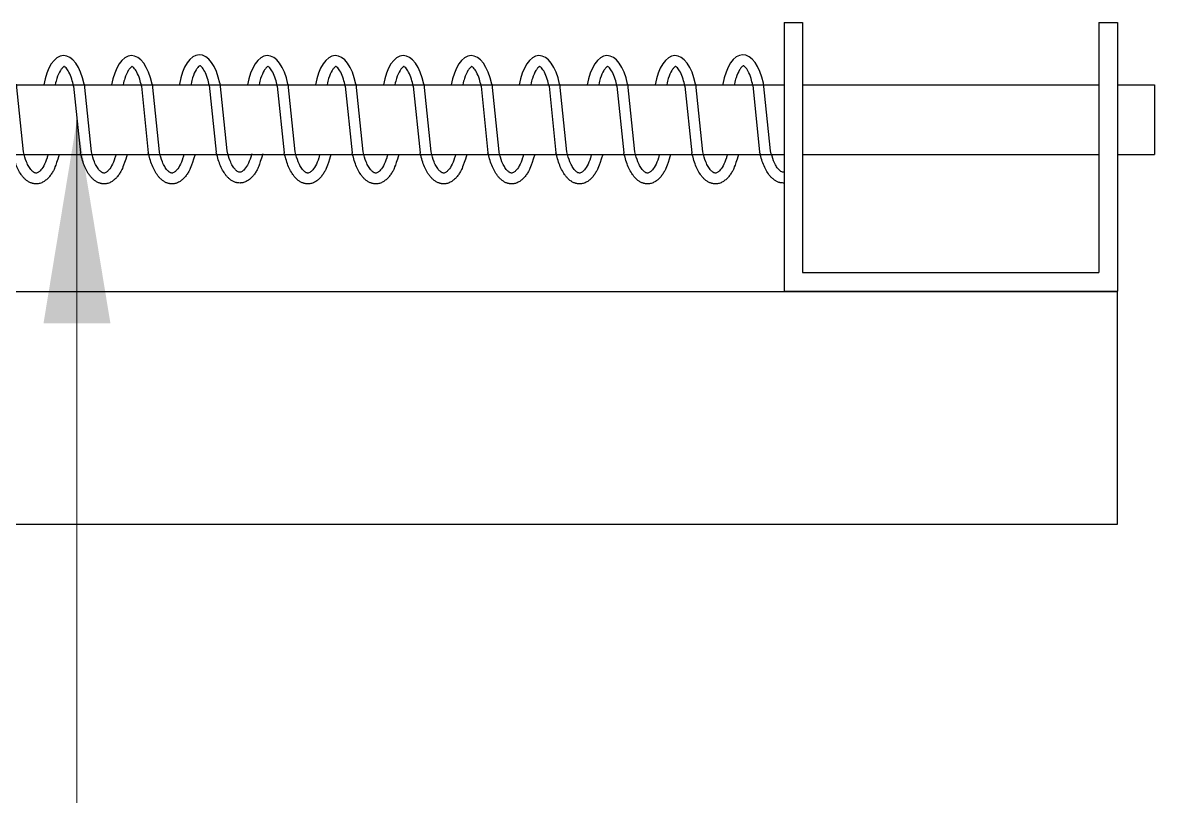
# Model space of a CAD drawing. Header units: millimetres. Extents: x 204328 to 274136, y -196910 to -178068.
# Drawn here: x 269365.2 to 269754.3, y -181306.5 to -181040.5 of the extents above; entities that cross this region are included whole.
import ezdxf

# ---------------------------------------------------------------- set-up
doc = ezdxf.new("R2010")
doc.units = ezdxf.units.MM
doc.layers.add('OHD Track', color=4, linetype='Continuous')
doc.dimstyles.new('ISO-25', dxfattribs={"dimtxt": 2.5, "dimasz": 2.5, "dimexe": 1.25, "dimexo": 0.625, "dimtad": 1, "dimdsep": 46, "dimtxsty": 'Standard', "dimcen": 2.5, "dimadec": 0, "dimazin": 0, "dimtfac": 1, "dimtmove": 0, "dimatfit": 3, "dimfxl": 1, "dimarcsym": 0})

# ---------------------------------------------------------------- blocks, each defined once
blk = doc.blocks.new('도어스토퍼-1')
at = {"color": 4}
for p, q in [((-1149355858.36, -118453429.48), (-1149355858.36, -118453521.76)), ((-1149355858.36, -118453429.48), (-1149355852, -118453429.48)), ((-1149355852, -118453429.48), (-1149355852, -118453515.4)), ((-1149355750.17, -118453429.48), (-1149355750.17, -118453515.4)), ((-1149355750.17, -118453429.48), (-1149355743.81, -118453429.48)), ((-1149355743.81, -118453429.48), (-1149355743.81, -118453521.76)), ((-1149356215.8, -118453450.9), (-1149355858.36, -118453450.9)), ((-1149355852, -118453450.9), (-1149355750.17, -118453450.9)), ((-1149355743.81, -118453450.9), (-1149355731.08, -118453450.9)), ((-1149355731.08, -118453450.9), (-1149355731.08, -118453474.87)), ((-1149356213.08, -118453474.87), (-1149355858.36, -118453474.87)), ((-1149355852, -118453474.87), (-1149355750.17, -118453474.87)), ((-1149355743.81, -118453474.87), (-1149355731.08, -118453474.87)), ((-1149355852, -118453515.4), (-1149355750.17, -118453515.4)), ((-1149355858.36, -118453521.76), (-1149355743.81, -118453521.76))]:
    blk.add_line(p, q, dxfattribs=at)
at = {"color": 4, "linetype": 'Continuous'}
for p, q in [((-1149356122.4, -118453450.62), (-1149356120, -118453473.9)), ((-1149356102.69, -118453451.31), (-1149356100.33, -118453474.27)), ((-1149356099.05, -118453450.62), (-1149356096.64, -118453473.9)), ((-1149356079.33, -118453451.31), (-1149356076.98, -118453474.27)), ((-1149356075.69, -118453450.62), (-1149356073.29, -118453473.9)), ((-1149356056.01, -118453451.02), (-1149356053.65, -118453473.98)), ((-1149356052.36, -118453450.33), (-1149356049.96, -118453473.61)), ((-1149356032.62, -118453451.31), (-1149356030.27, -118453474.27)), ((-1149356028.98, -118453450.62), (-1149356026.58, -118453473.9)), ((-1149356009.27, -118453451.31), (-1149356006.91, -118453474.27)), ((-1149356005.62, -118453450.62), (-1149356003.22, -118453473.9)), ((-1149355985.91, -118453451.31), (-1149355983.56, -118453474.27)), ((-1149355982.27, -118453450.62), (-1149355979.87, -118453473.9)), ((-1149355962.56, -118453451.31), (-1149355960.2, -118453474.27)), ((-1149355958.91, -118453450.62), (-1149355956.51, -118453473.9)), ((-1149355939.2, -118453451.31), (-1149355936.84, -118453474.27)), ((-1149355935.56, -118453450.62), (-1149355933.15, -118453473.9)), ((-1149355915.84, -118453451.31), (-1149355913.49, -118453474.27)), ((-1149355912.2, -118453450.62), (-1149355909.8, -118453473.9)), ((-1149355892.49, -118453451.31), (-1149355890.13, -118453474.27)), ((-1149355888.84, -118453450.62), (-1149355886.44, -118453473.9)), ((-1149355869.16, -118453451.02), (-1149355866.81, -118453473.98)), ((-1149355865.52, -118453450.33), (-1149355863.12, -118453473.61))]:
    blk.add_line(p, q, dxfattribs=at)
for centre in [(-1149356105.89, -118453456.46), (-1149356082.53, -118453456.46), (-1149356059.21, -118453456.17), (-1149356035.82, -118453456.46), (-1149356012.46, -118453456.46), (-1149355989.11, -118453456.46), (-1149355965.75, -118453456.46), (-1149355942.4, -118453456.46), (-1149355919.04, -118453456.46), (-1149355895.69, -118453456.46), (-1149355872.36, -118453456.17)]:
    blk.add_ellipse(centre, major_axis=(-0.26, 15.63), ratio=0.477179, start_param=-1.195765, end_param=1.199537, dxfattribs=at)
for points, knots in [([(-1149356105.89, -118453444.55), (-1149356105.93, -118453444.57), (-1149356106.02, -118453444.62), (-1149356106.27, -118453444.81), (-1149356106.43, -118453444.96), (-1149356106.8, -118453445.38), (-1149356107, -118453445.65), (-1149356107.63, -118453446.66), (-1149356108.06, -118453447.59), (-1149356108.62, -118453449.29), (-1149356108.79, -118453449.94), (-1149356108.94, -118453450.9)], [3.3387486, 3.3387486, 3.3387486, 3.3387486, 3.4898819, 3.4898819, 3.6410151, 3.6410151, 3.7921484, 3.7921484, 4.105162, 4.105162, 4.2730649, 4.2730649, 4.2730649, 4.2730649]), ([(-1149356102.69, -118453451.31), (-1149356102.85, -118453450.47), (-1149356103.05, -118453449.67), (-1149356103.57, -118453448.02), (-1149356103.9, -118453447.2), (-1149356104.6, -118453445.88), (-1149356104.96, -118453445.38), (-1149356105.46, -118453444.84), (-1149356105.63, -118453444.71), (-1149356105.81, -118453444.59), (-1149356105.86, -118453444.57), (-1149356105.89, -118453444.55)], [1.9539775, 1.9539775, 1.9539775, 1.9539775, 2.1548685, 2.1548685, 2.4122962, 2.4122962, 2.6697239, 2.6697239, 2.8449346, 2.8449346, 2.9444367, 2.9444367, 2.9444367, 2.9444367]), ([(-1149356082.53, -118453444.55), (-1149356082.58, -118453444.57), (-1149356082.66, -118453444.62), (-1149356082.92, -118453444.81), (-1149356083.08, -118453444.96), (-1149356083.44, -118453445.38), (-1149356083.64, -118453445.65), (-1149356084.27, -118453446.66), (-1149356084.7, -118453447.59), (-1149356085.26, -118453449.29), (-1149356085.44, -118453449.94), (-1149356085.59, -118453450.9)], [3.3387486, 3.3387486, 3.3387486, 3.3387486, 3.4898819, 3.4898819, 3.6410151, 3.6410151, 3.7921484, 3.7921484, 4.105162, 4.105162, 4.2730649, 4.2730649, 4.2730649, 4.2730649]), ([(-1149356079.33, -118453451.31), (-1149356079.49, -118453450.47), (-1149356079.69, -118453449.67), (-1149356080.21, -118453448.02), (-1149356080.55, -118453447.2), (-1149356081.24, -118453445.88), (-1149356081.6, -118453445.38), (-1149356082.1, -118453444.84), (-1149356082.28, -118453444.71), (-1149356082.46, -118453444.59), (-1149356082.5, -118453444.57), (-1149356082.53, -118453444.55)], [1.9539775, 1.9539775, 1.9539775, 1.9539775, 2.1548685, 2.1548685, 2.4122962, 2.4122962, 2.6697239, 2.6697239, 2.8449346, 2.8449346, 2.9444367, 2.9444367, 2.9444367, 2.9444367]), ([(-1149356059.21, -118453444.27), (-1149356059.25, -118453444.28), (-1149356059.34, -118453444.33), (-1149356059.59, -118453444.52), (-1149356059.75, -118453444.67), (-1149356060.12, -118453445.09), (-1149356060.32, -118453445.36), (-1149356060.94, -118453446.38), (-1149356061.38, -118453447.31), (-1149356061.93, -118453449), (-1149356062.11, -118453449.65), (-1149356062.26, -118453450.62)], [3.3387486, 3.3387486, 3.3387486, 3.3387486, 3.4898819, 3.4898819, 3.6410151, 3.6410151, 3.7921484, 3.7921484, 4.105162, 4.105162, 4.2730649, 4.2730649, 4.2730649, 4.2730649]), ([(-1149356056.01, -118453451.02), (-1149356056.17, -118453450.18), (-1149356056.37, -118453449.39), (-1149356056.88, -118453447.73), (-1149356057.22, -118453446.91), (-1149356057.92, -118453445.59), (-1149356058.28, -118453445.1), (-1149356058.78, -118453444.56), (-1149356058.95, -118453444.42), (-1149356059.13, -118453444.3), (-1149356059.18, -118453444.28), (-1149356059.21, -118453444.27)], [1.9539775, 1.9539775, 1.9539775, 1.9539775, 2.1548685, 2.1548685, 2.4122962, 2.4122962, 2.6697239, 2.6697239, 2.8449346, 2.8449346, 2.9444367, 2.9444367, 2.9444367, 2.9444367]), ([(-1149356035.82, -118453444.55), (-1149356035.86, -118453444.57), (-1149356035.95, -118453444.62), (-1149356036.2, -118453444.81), (-1149356036.37, -118453444.96), (-1149356036.73, -118453445.38), (-1149356036.93, -118453445.65), (-1149356037.56, -118453446.66), (-1149356037.99, -118453447.59), (-1149356038.55, -118453449.29), (-1149356038.72, -118453449.94), (-1149356038.88, -118453450.9)], [3.3387486, 3.3387486, 3.3387486, 3.3387486, 3.4898819, 3.4898819, 3.6410151, 3.6410151, 3.7921484, 3.7921484, 4.105162, 4.105162, 4.2730649, 4.2730649, 4.2730649, 4.2730649]), ([(-1149356032.62, -118453451.31), (-1149356032.78, -118453450.47), (-1149356032.98, -118453449.67), (-1149356033.5, -118453448.02), (-1149356033.84, -118453447.2), (-1149356034.53, -118453445.88), (-1149356034.89, -118453445.38), (-1149356035.39, -118453444.84), (-1149356035.56, -118453444.71), (-1149356035.75, -118453444.59), (-1149356035.79, -118453444.57), (-1149356035.82, -118453444.55)], [1.9539775, 1.9539775, 1.9539775, 1.9539775, 2.1548685, 2.1548685, 2.4122962, 2.4122962, 2.6697239, 2.6697239, 2.8449346, 2.8449346, 2.9444367, 2.9444367, 2.9444367, 2.9444367]), ([(-1149356012.46, -118453444.55), (-1149356012.51, -118453444.57), (-1149356012.6, -118453444.62), (-1149356012.85, -118453444.81), (-1149356013.01, -118453444.96), (-1149356013.38, -118453445.38), (-1149356013.58, -118453445.65), (-1149356014.2, -118453446.66), (-1149356014.64, -118453447.59), (-1149356015.19, -118453449.29), (-1149356015.37, -118453449.94), (-1149356015.52, -118453450.9)], [3.3387486, 3.3387486, 3.3387486, 3.3387486, 3.4898819, 3.4898819, 3.6410151, 3.6410151, 3.7921484, 3.7921484, 4.105162, 4.105162, 4.2730649, 4.2730649, 4.2730649, 4.2730649]), ([(-1149356009.27, -118453451.31), (-1149356009.43, -118453450.47), (-1149356009.63, -118453449.67), (-1149356010.14, -118453448.02), (-1149356010.48, -118453447.2), (-1149356011.18, -118453445.88), (-1149356011.54, -118453445.38), (-1149356012.04, -118453444.84), (-1149356012.21, -118453444.71), (-1149356012.39, -118453444.59), (-1149356012.44, -118453444.57), (-1149356012.46, -118453444.55)], [1.9539775, 1.9539775, 1.9539775, 1.9539775, 2.1548685, 2.1548685, 2.4122962, 2.4122962, 2.6697239, 2.6697239, 2.8449346, 2.8449346, 2.9444367, 2.9444367, 2.9444367, 2.9444367]), ([(-1149355989.11, -118453444.55), (-1149355989.15, -118453444.57), (-1149355989.24, -118453444.62), (-1149355989.49, -118453444.81), (-1149355989.66, -118453444.96), (-1149355990.02, -118453445.38), (-1149355990.22, -118453445.65), (-1149355990.85, -118453446.66), (-1149355991.28, -118453447.59), (-1149355991.84, -118453449.29), (-1149355992.01, -118453449.94), (-1149355992.16, -118453450.9)], [3.3387486, 3.3387486, 3.3387486, 3.3387486, 3.4898819, 3.4898819, 3.6410151, 3.6410151, 3.7921484, 3.7921484, 4.105162, 4.105162, 4.2730649, 4.2730649, 4.2730649, 4.2730649]), ([(-1149355985.91, -118453451.31), (-1149355986.07, -118453450.47), (-1149355986.27, -118453449.67), (-1149355986.79, -118453448.02), (-1149355987.12, -118453447.2), (-1149355987.82, -118453445.88), (-1149355988.18, -118453445.38), (-1149355988.68, -118453444.84), (-1149355988.85, -118453444.71), (-1149355989.03, -118453444.59), (-1149355989.08, -118453444.57), (-1149355989.11, -118453444.55)], [1.9539775, 1.9539775, 1.9539775, 1.9539775, 2.1548685, 2.1548685, 2.4122962, 2.4122962, 2.6697239, 2.6697239, 2.8449346, 2.8449346, 2.9444367, 2.9444367, 2.9444367, 2.9444367]), ([(-1149355965.75, -118453444.55), (-1149355965.8, -118453444.57), (-1149355965.88, -118453444.62), (-1149355966.14, -118453444.81), (-1149355966.3, -118453444.96), (-1149355966.66, -118453445.38), (-1149355966.87, -118453445.65), (-1149355967.49, -118453446.66), (-1149355967.92, -118453447.59), (-1149355968.48, -118453449.29), (-1149355968.66, -118453449.94), (-1149355968.81, -118453450.9)], [3.3387486, 3.3387486, 3.3387486, 3.3387486, 3.4898819, 3.4898819, 3.6410151, 3.6410151, 3.7921484, 3.7921484, 4.105162, 4.105162, 4.2730649, 4.2730649, 4.2730649, 4.2730649]), ([(-1149355962.56, -118453451.31), (-1149355962.72, -118453450.47), (-1149355962.91, -118453449.67), (-1149355963.43, -118453448.02), (-1149355963.77, -118453447.2), (-1149355964.47, -118453445.88), (-1149355964.83, -118453445.38), (-1149355965.33, -118453444.84), (-1149355965.5, -118453444.71), (-1149355965.68, -118453444.59), (-1149355965.73, -118453444.57), (-1149355965.75, -118453444.55)], [1.9539775, 1.9539775, 1.9539775, 1.9539775, 2.1548685, 2.1548685, 2.4122962, 2.4122962, 2.6697239, 2.6697239, 2.8449346, 2.8449346, 2.9444367, 2.9444367, 2.9444367, 2.9444367]), ([(-1149355942.4, -118453444.55), (-1149355942.44, -118453444.57), (-1149355942.53, -118453444.62), (-1149355942.78, -118453444.81), (-1149355942.94, -118453444.96), (-1149355943.31, -118453445.38), (-1149355943.51, -118453445.65), (-1149355944.14, -118453446.66), (-1149355944.57, -118453447.59), (-1149355945.13, -118453449.29), (-1149355945.3, -118453449.94), (-1149355945.45, -118453450.9)], [3.3387486, 3.3387486, 3.3387486, 3.3387486, 3.4898819, 3.4898819, 3.6410151, 3.6410151, 3.7921484, 3.7921484, 4.105162, 4.105162, 4.2730649, 4.2730649, 4.2730649, 4.2730649]), ([(-1149355939.2, -118453451.31), (-1149355939.36, -118453450.47), (-1149355939.56, -118453449.67), (-1149355940.08, -118453448.02), (-1149355940.41, -118453447.2), (-1149355941.11, -118453445.88), (-1149355941.47, -118453445.38), (-1149355941.97, -118453444.84), (-1149355942.14, -118453444.71), (-1149355942.32, -118453444.59), (-1149355942.37, -118453444.57), (-1149355942.4, -118453444.55)], [1.9539775, 1.9539775, 1.9539775, 1.9539775, 2.1548685, 2.1548685, 2.4122962, 2.4122962, 2.6697239, 2.6697239, 2.8449346, 2.8449346, 2.9444367, 2.9444367, 2.9444367, 2.9444367]), ([(-1149355919.04, -118453444.55), (-1149355919.08, -118453444.57), (-1149355919.17, -118453444.62), (-1149355919.42, -118453444.81), (-1149355919.59, -118453444.96), (-1149355919.95, -118453445.38), (-1149355920.15, -118453445.65), (-1149355920.78, -118453446.66), (-1149355921.21, -118453447.59), (-1149355921.77, -118453449.29), (-1149355921.95, -118453449.94), (-1149355922.1, -118453450.9)], [3.3387486, 3.3387486, 3.3387486, 3.3387486, 3.4898819, 3.4898819, 3.6410151, 3.6410151, 3.7921484, 3.7921484, 4.105162, 4.105162, 4.2730649, 4.2730649, 4.2730649, 4.2730649]), ([(-1149355915.84, -118453451.31), (-1149355916, -118453450.47), (-1149355916.2, -118453449.67), (-1149355916.72, -118453448.02), (-1149355917.06, -118453447.2), (-1149355917.75, -118453445.88), (-1149355918.11, -118453445.38), (-1149355918.61, -118453444.84), (-1149355918.79, -118453444.71), (-1149355918.97, -118453444.59), (-1149355919.01, -118453444.57), (-1149355919.04, -118453444.55)], [1.9539775, 1.9539775, 1.9539775, 1.9539775, 2.1548685, 2.1548685, 2.4122962, 2.4122962, 2.6697239, 2.6697239, 2.8449346, 2.8449346, 2.9444367, 2.9444367, 2.9444367, 2.9444367]), ([(-1149355895.69, -118453444.55), (-1149355895.73, -118453444.57), (-1149355895.82, -118453444.62), (-1149355896.07, -118453444.81), (-1149355896.23, -118453444.96), (-1149355896.6, -118453445.38), (-1149355896.8, -118453445.65), (-1149355897.42, -118453446.66), (-1149355897.86, -118453447.59), (-1149355898.41, -118453449.29), (-1149355898.59, -118453449.94), (-1149355898.74, -118453450.9)], [3.3387486, 3.3387486, 3.3387486, 3.3387486, 3.4898819, 3.4898819, 3.6410151, 3.6410151, 3.7921484, 3.7921484, 4.105162, 4.105162, 4.2730649, 4.2730649, 4.2730649, 4.2730649]), ([(-1149355892.49, -118453451.31), (-1149355892.65, -118453450.47), (-1149355892.85, -118453449.67), (-1149355893.36, -118453448.02), (-1149355893.7, -118453447.2), (-1149355894.4, -118453445.88), (-1149355894.76, -118453445.38), (-1149355895.26, -118453444.84), (-1149355895.43, -118453444.71), (-1149355895.61, -118453444.59), (-1149355895.66, -118453444.57), (-1149355895.69, -118453444.55)], [1.9539775, 1.9539775, 1.9539775, 1.9539775, 2.1548685, 2.1548685, 2.4122962, 2.4122962, 2.6697239, 2.6697239, 2.8449346, 2.8449346, 2.9444367, 2.9444367, 2.9444367, 2.9444367]), ([(-1149355872.36, -118453444.27), (-1149355872.4, -118453444.28), (-1149355872.49, -118453444.33), (-1149355872.74, -118453444.52), (-1149355872.91, -118453444.67), (-1149355873.27, -118453445.09), (-1149355873.47, -118453445.36), (-1149355874.1, -118453446.38), (-1149355874.53, -118453447.31), (-1149355875.09, -118453449), (-1149355875.26, -118453449.65), (-1149355875.42, -118453450.62)], [3.3387486, 3.3387486, 3.3387486, 3.3387486, 3.4898819, 3.4898819, 3.6410151, 3.6410151, 3.7921484, 3.7921484, 4.105162, 4.105162, 4.2730649, 4.2730649, 4.2730649, 4.2730649]), ([(-1149355869.16, -118453451.02), (-1149355869.32, -118453450.18), (-1149355869.52, -118453449.39), (-1149355870.04, -118453447.73), (-1149355870.38, -118453446.91), (-1149355871.07, -118453445.59), (-1149355871.43, -118453445.1), (-1149355871.93, -118453444.56), (-1149355872.1, -118453444.42), (-1149355872.28, -118453444.3), (-1149355872.33, -118453444.28), (-1149355872.36, -118453444.27)], [1.9539775, 1.9539775, 1.9539775, 1.9539775, 2.1548685, 2.1548685, 2.4122962, 2.4122962, 2.6697239, 2.6697239, 2.8449346, 2.8449346, 2.9444367, 2.9444367, 2.9444367, 2.9444367]), ([(-1149356107.6, -118453474.87), (-1149356109.07, -118453479.33), (-1149356109.33, -118453479.88), (-1149356109.84, -118453480.81), (-1149356110.07, -118453481.2), (-1149356110.57, -118453481.93), (-1149356110.83, -118453482.27), (-1149356111.39, -118453482.92), (-1149356111.7, -118453483.23), (-1149356112.34, -118453483.77), (-1149356112.66, -118453484), (-1149356113.22, -118453484.32), (-1149356113.41, -118453484.42), (-1149356113.82, -118453484.59), (-1149356114.04, -118453484.67), (-1149356114.45, -118453484.79), (-1149356114.65, -118453484.83), (-1149356114.93, -118453484.87), (-1149356115.02, -118453484.88), (-1149356115.23, -118453484.9), (-1149356115.34, -118453484.91), (-1149356115.71, -118453484.92), (-1149356116, -118453484.9), (-1149356116.37, -118453484.84), (-1149356116.48, -118453484.82), (-1149356116.66, -118453484.79), (-1149356116.72, -118453484.77), (-1149356116.88, -118453484.73), (-1149356116.95, -118453484.71), (-1149356117.19, -118453484.63), (-1149356117.34, -118453484.58), (-1149356117.8, -118453484.38), (-1149356118.09, -118453484.22), (-1149356118.53, -118453483.94), (-1149356118.69, -118453483.83), (-1149356119.01, -118453483.58), (-1149356119.16, -118453483.46), (-1149356119.55, -118453483.1), (-1149356119.79, -118453482.85), (-1149356120.25, -118453482.32), (-1149356120.47, -118453482.04), (-1149356121.05, -118453481.22), (-1149356121.39, -118453480.64), (-1149356122.02, -118453479.39), (-1149356122.31, -118453478.71), (-1149356122.83, -118453477.29), (-1149356123.06, -118453476.54), (-1149356123.35, -118453475.4), (-1149356123.43, -118453475.03), (-1149356123.69, -118453474.27)], [2.284157, 2.284157, 2.284157, 2.284157, 2.422346, 2.422346, 2.53296, 2.53296, 2.643575, 2.643575, 2.760459, 2.760459, 2.877343, 2.877343, 2.943322, 2.943322, 3.009301, 3.009301, 3.067956, 3.067956, 3.100399, 3.100399, 3.132842, 3.132842, 3.209433, 3.209433, 3.242764, 3.242764, 3.266879, 3.266879, 3.290995, 3.290995, 3.339227, 3.339227, 3.435689, 3.435689, 3.491675, 3.491675, 3.54766, 3.54766, 3.639733, 3.639733, 3.731806, 3.731806, 3.894315, 3.894315, 4.056824, 4.056824, 4.219333, 4.219333, 4.293854, 4.293854, 4.293854, 4.293854]), ([(-1149356111.47, -118453474.87), (-1149356111.56, -118453475.25), (-1149356111.67, -118453475.62), (-1149356112.11, -118453477.03), (-1149356112.51, -118453477.96), (-1149356113.34, -118453479.48), (-1149356113.79, -118453480.07), (-1149356114.46, -118453480.73), (-1149356114.71, -118453480.91), (-1149356115.12, -118453481.13), (-1149356115.28, -118453481.18), (-1149356115.56, -118453481.21), (-1149356115.68, -118453481.21), (-1149356115.99, -118453481.13), (-1149356116.18, -118453481.05), (-1149356116.64, -118453480.74), (-1149356116.9, -118453480.51), (-1149356117.46, -118453479.88), (-1149356117.76, -118453479.47), (-1149356118.33, -118453478.51), (-1149356118.61, -118453477.94), (-1149356119.27, -118453476.32), (-1149356119.61, -118453475.16), (-1149356119.88, -118453473.9)], [2.066081, 2.066081, 2.066081, 2.066081, 2.158304, 2.158304, 2.432845, 2.432845, 2.707387, 2.707387, 2.892355, 2.892355, 3.077323, 3.077323, 3.262291, 3.262291, 3.44726, 3.44726, 3.632228, 3.632228, 3.817196, 3.817196, 4.002164, 4.002164, 4.293854, 4.293854, 4.293854, 4.293854]), ([(-1149356084.24, -118453474.87), (-1149356085.72, -118453479.33), (-1149356085.98, -118453479.88), (-1149356086.48, -118453480.81), (-1149356086.72, -118453481.2), (-1149356087.21, -118453481.93), (-1149356087.47, -118453482.27), (-1149356088.03, -118453482.92), (-1149356088.34, -118453483.23), (-1149356088.98, -118453483.77), (-1149356089.31, -118453484), (-1149356089.86, -118453484.32), (-1149356090.05, -118453484.42), (-1149356090.46, -118453484.59), (-1149356090.68, -118453484.67), (-1149356091.09, -118453484.79), (-1149356091.29, -118453484.83), (-1149356091.58, -118453484.87), (-1149356091.67, -118453484.88), (-1149356091.87, -118453484.9), (-1149356091.98, -118453484.91), (-1149356092.36, -118453484.92), (-1149356092.64, -118453484.9), (-1149356093.02, -118453484.84), (-1149356093.13, -118453484.82), (-1149356093.3, -118453484.79), (-1149356093.37, -118453484.77), (-1149356093.52, -118453484.73), (-1149356093.6, -118453484.71), (-1149356093.83, -118453484.63), (-1149356093.98, -118453484.58), (-1149356094.44, -118453484.38), (-1149356094.73, -118453484.22), (-1149356095.17, -118453483.94), (-1149356095.34, -118453483.83), (-1149356095.65, -118453483.58), (-1149356095.8, -118453483.46), (-1149356096.2, -118453483.1), (-1149356096.43, -118453482.85), (-1149356096.89, -118453482.32), (-1149356097.11, -118453482.04), (-1149356097.69, -118453481.22), (-1149356098.04, -118453480.64), (-1149356098.67, -118453479.39), (-1149356098.96, -118453478.71), (-1149356099.47, -118453477.29), (-1149356099.7, -118453476.54), (-1149356099.99, -118453475.4), (-1149356100.08, -118453475.03), (-1149356100.33, -118453474.27)], [2.284157, 2.284157, 2.284157, 2.284157, 2.422346, 2.422346, 2.53296, 2.53296, 2.643575, 2.643575, 2.760459, 2.760459, 2.877343, 2.877343, 2.943322, 2.943322, 3.009301, 3.009301, 3.067956, 3.067956, 3.100399, 3.100399, 3.132842, 3.132842, 3.209433, 3.209433, 3.242764, 3.242764, 3.266879, 3.266879, 3.290995, 3.290995, 3.339227, 3.339227, 3.435689, 3.435689, 3.491675, 3.491675, 3.54766, 3.54766, 3.639733, 3.639733, 3.731806, 3.731806, 3.894315, 3.894315, 4.056824, 4.056824, 4.219333, 4.219333, 4.293854, 4.293854, 4.293854, 4.293854]), ([(-1149356088.11, -118453474.87), (-1149356088.21, -118453475.25), (-1149356088.31, -118453475.62), (-1149356088.76, -118453477.03), (-1149356089.15, -118453477.96), (-1149356089.99, -118453479.48), (-1149356090.43, -118453480.07), (-1149356091.1, -118453480.73), (-1149356091.35, -118453480.91), (-1149356091.76, -118453481.13), (-1149356091.93, -118453481.18), (-1149356092.2, -118453481.21), (-1149356092.32, -118453481.21), (-1149356092.63, -118453481.13), (-1149356092.82, -118453481.05), (-1149356093.28, -118453480.74), (-1149356093.55, -118453480.51), (-1149356094.11, -118453479.88), (-1149356094.4, -118453479.47), (-1149356094.97, -118453478.51), (-1149356095.25, -118453477.94), (-1149356095.91, -118453476.32), (-1149356096.26, -118453475.16), (-1149356096.52, -118453473.9)], [2.066081, 2.066081, 2.066081, 2.066081, 2.158304, 2.158304, 2.432845, 2.432845, 2.707387, 2.707387, 2.892355, 2.892355, 3.077323, 3.077323, 3.262291, 3.262291, 3.44726, 3.44726, 3.632228, 3.632228, 3.817196, 3.817196, 4.002164, 4.002164, 4.293854, 4.293854, 4.293854, 4.293854]), ([(-1149356060.89, -118453474.87), (-1149356062.36, -118453479.33), (-1149356062.62, -118453479.88), (-1149356063.12, -118453480.81), (-1149356063.36, -118453481.2), (-1149356063.86, -118453481.93), (-1149356064.11, -118453482.27), (-1149356064.68, -118453482.92), (-1149356064.99, -118453483.23), (-1149356065.62, -118453483.77), (-1149356065.95, -118453484), (-1149356066.5, -118453484.32), (-1149356066.7, -118453484.42), (-1149356067.11, -118453484.59), (-1149356067.33, -118453484.67), (-1149356067.74, -118453484.79), (-1149356067.93, -118453484.83), (-1149356068.22, -118453484.87), (-1149356068.31, -118453484.88), (-1149356068.52, -118453484.9), (-1149356068.62, -118453484.91), (-1149356069, -118453484.92), (-1149356069.29, -118453484.9), (-1149356069.66, -118453484.84), (-1149356069.77, -118453484.82), (-1149356069.95, -118453484.79), (-1149356070.01, -118453484.77), (-1149356070.16, -118453484.73), (-1149356070.24, -118453484.71), (-1149356070.47, -118453484.63), (-1149356070.63, -118453484.58), (-1149356071.08, -118453484.38), (-1149356071.38, -118453484.22), (-1149356071.82, -118453483.94), (-1149356071.98, -118453483.83), (-1149356072.29, -118453483.58), (-1149356072.45, -118453483.46), (-1149356072.84, -118453483.1), (-1149356073.08, -118453482.85), (-1149356073.54, -118453482.32), (-1149356073.75, -118453482.04), (-1149356074.33, -118453481.22), (-1149356074.68, -118453480.64), (-1149356075.31, -118453479.39), (-1149356075.6, -118453478.71), (-1149356076.12, -118453477.29), (-1149356076.35, -118453476.54), (-1149356076.64, -118453475.4), (-1149356076.72, -118453475.03), (-1149356076.98, -118453474.27)], [2.284157, 2.284157, 2.284157, 2.284157, 2.422346, 2.422346, 2.53296, 2.53296, 2.643575, 2.643575, 2.760459, 2.760459, 2.877343, 2.877343, 2.943322, 2.943322, 3.009301, 3.009301, 3.067956, 3.067956, 3.100399, 3.100399, 3.132842, 3.132842, 3.209433, 3.209433, 3.242764, 3.242764, 3.266879, 3.266879, 3.290995, 3.290995, 3.339227, 3.339227, 3.435689, 3.435689, 3.491675, 3.491675, 3.54766, 3.54766, 3.639733, 3.639733, 3.731806, 3.731806, 3.894315, 3.894315, 4.056824, 4.056824, 4.219333, 4.219333, 4.293854, 4.293854, 4.293854, 4.293854]), ([(-1149356064.75, -118453474.87), (-1149356064.85, -118453475.25), (-1149356064.96, -118453475.62), (-1149356065.4, -118453477.03), (-1149356065.79, -118453477.96), (-1149356066.63, -118453479.48), (-1149356067.08, -118453480.07), (-1149356067.75, -118453480.73), (-1149356068, -118453480.91), (-1149356068.41, -118453481.13), (-1149356068.57, -118453481.18), (-1149356068.85, -118453481.21), (-1149356068.97, -118453481.21), (-1149356069.28, -118453481.13), (-1149356069.46, -118453481.05), (-1149356069.92, -118453480.74), (-1149356070.19, -118453480.51), (-1149356070.75, -118453479.88), (-1149356071.05, -118453479.47), (-1149356071.62, -118453478.51), (-1149356071.89, -118453477.94), (-1149356072.55, -118453476.32), (-1149356072.9, -118453475.16), (-1149356073.17, -118453473.9)], [2.066081, 2.066081, 2.066081, 2.066081, 2.158304, 2.158304, 2.432845, 2.432845, 2.707387, 2.707387, 2.892355, 2.892355, 3.077323, 3.077323, 3.262291, 3.262291, 3.44726, 3.44726, 3.632228, 3.632228, 3.817196, 3.817196, 4.002164, 4.002164, 4.293854, 4.293854, 4.293854, 4.293854]), ([(-1149356037.56, -118453474.58), (-1149356039.04, -118453479.04), (-1149356039.29, -118453479.59), (-1149356039.8, -118453480.52), (-1149356040.04, -118453480.91), (-1149356040.53, -118453481.64), (-1149356040.79, -118453481.98), (-1149356041.35, -118453482.63), (-1149356041.66, -118453482.94), (-1149356042.3, -118453483.48), (-1149356042.63, -118453483.72), (-1149356043.18, -118453484.03), (-1149356043.37, -118453484.13), (-1149356043.78, -118453484.31), (-1149356044, -118453484.38), (-1149356044.41, -118453484.5), (-1149356044.61, -118453484.54), (-1149356044.9, -118453484.58), (-1149356044.99, -118453484.6), (-1149356045.19, -118453484.61), (-1149356045.3, -118453484.62), (-1149356045.68, -118453484.63), (-1149356045.96, -118453484.61), (-1149356046.34, -118453484.56), (-1149356046.44, -118453484.54), (-1149356046.62, -118453484.5), (-1149356046.69, -118453484.48), (-1149356046.84, -118453484.44), (-1149356046.92, -118453484.42), (-1149356047.15, -118453484.34), (-1149356047.3, -118453484.29), (-1149356047.76, -118453484.09), (-1149356048.05, -118453483.94), (-1149356048.49, -118453483.65), (-1149356048.65, -118453483.54), (-1149356048.97, -118453483.3), (-1149356049.12, -118453483.17), (-1149356049.51, -118453482.81), (-1149356049.75, -118453482.57), (-1149356050.21, -118453482.04), (-1149356050.43, -118453481.76), (-1149356051.01, -118453480.93), (-1149356051.35, -118453480.35), (-1149356051.98, -118453479.1), (-1149356052.27, -118453478.42), (-1149356052.79, -118453477), (-1149356053.02, -118453476.25), (-1149356053.31, -118453475.11), (-1149356053.39, -118453474.74), (-1149356053.65, -118453473.98)], [2.284157, 2.284157, 2.284157, 2.284157, 2.422346, 2.422346, 2.53296, 2.53296, 2.643575, 2.643575, 2.760459, 2.760459, 2.877343, 2.877343, 2.943322, 2.943322, 3.009301, 3.009301, 3.067956, 3.067956, 3.100399, 3.100399, 3.132842, 3.132842, 3.209433, 3.209433, 3.242764, 3.242764, 3.266879, 3.266879, 3.290995, 3.290995, 3.339227, 3.339227, 3.435689, 3.435689, 3.491675, 3.491675, 3.54766, 3.54766, 3.639733, 3.639733, 3.731806, 3.731806, 3.894315, 3.894315, 4.056824, 4.056824, 4.219333, 4.219333, 4.293854, 4.293854, 4.293854, 4.293854]), ([(-1149356041.43, -118453474.58), (-1149356041.53, -118453474.96), (-1149356041.63, -118453475.33), (-1149356042.07, -118453476.74), (-1149356042.47, -118453477.67), (-1149356043.31, -118453479.19), (-1149356043.75, -118453479.78), (-1149356044.42, -118453480.44), (-1149356044.67, -118453480.62), (-1149356045.08, -118453480.84), (-1149356045.24, -118453480.89), (-1149356045.52, -118453480.93), (-1149356045.64, -118453480.92), (-1149356045.95, -118453480.84), (-1149356046.14, -118453480.76), (-1149356046.6, -118453480.46), (-1149356046.86, -118453480.23), (-1149356047.43, -118453479.59), (-1149356047.72, -118453479.19), (-1149356048.29, -118453478.22), (-1149356048.57, -118453477.65), (-1149356049.23, -118453476.03), (-1149356049.58, -118453474.87), (-1149356049.84, -118453473.61)], [2.066081, 2.066081, 2.066081, 2.066081, 2.158304, 2.158304, 2.432845, 2.432845, 2.707387, 2.707387, 2.892355, 2.892355, 3.077323, 3.077323, 3.262291, 3.262291, 3.44726, 3.44726, 3.632228, 3.632228, 3.817196, 3.817196, 4.002164, 4.002164, 4.293854, 4.293854, 4.293854, 4.293854]), ([(-1149356014.18, -118453474.87), (-1149356015.65, -118453479.33), (-1149356015.91, -118453479.88), (-1149356016.41, -118453480.81), (-1149356016.65, -118453481.2), (-1149356017.15, -118453481.93), (-1149356017.4, -118453482.27), (-1149356017.96, -118453482.92), (-1149356018.28, -118453483.23), (-1149356018.91, -118453483.77), (-1149356019.24, -118453484), (-1149356019.79, -118453484.32), (-1149356019.98, -118453484.42), (-1149356020.4, -118453484.59), (-1149356020.61, -118453484.67), (-1149356021.03, -118453484.79), (-1149356021.22, -118453484.83), (-1149356021.51, -118453484.87), (-1149356021.6, -118453484.88), (-1149356021.8, -118453484.9), (-1149356021.91, -118453484.91), (-1149356022.29, -118453484.92), (-1149356022.58, -118453484.9), (-1149356022.95, -118453484.84), (-1149356023.06, -118453484.82), (-1149356023.23, -118453484.79), (-1149356023.3, -118453484.77), (-1149356023.45, -118453484.73), (-1149356023.53, -118453484.71), (-1149356023.76, -118453484.63), (-1149356023.92, -118453484.58), (-1149356024.37, -118453484.38), (-1149356024.67, -118453484.22), (-1149356025.11, -118453483.94), (-1149356025.27, -118453483.83), (-1149356025.58, -118453483.58), (-1149356025.73, -118453483.46), (-1149356026.13, -118453483.1), (-1149356026.37, -118453482.85), (-1149356026.83, -118453482.32), (-1149356027.04, -118453482.04), (-1149356027.62, -118453481.22), (-1149356027.97, -118453480.64), (-1149356028.6, -118453479.39), (-1149356028.89, -118453478.71), (-1149356029.41, -118453477.29), (-1149356029.63, -118453476.54), (-1149356029.92, -118453475.4), (-1149356030.01, -118453475.03), (-1149356030.27, -118453474.27)], [2.284157, 2.284157, 2.284157, 2.284157, 2.422346, 2.422346, 2.53296, 2.53296, 2.643575, 2.643575, 2.760459, 2.760459, 2.877343, 2.877343, 2.943322, 2.943322, 3.009301, 3.009301, 3.067956, 3.067956, 3.100399, 3.100399, 3.132842, 3.132842, 3.209433, 3.209433, 3.242764, 3.242764, 3.266879, 3.266879, 3.290995, 3.290995, 3.339227, 3.339227, 3.435689, 3.435689, 3.491675, 3.491675, 3.54766, 3.54766, 3.639733, 3.639733, 3.731806, 3.731806, 3.894315, 3.894315, 4.056824, 4.056824, 4.219333, 4.219333, 4.293854, 4.293854, 4.293854, 4.293854]), ([(-1149356018.04, -118453474.87), (-1149356018.14, -118453475.25), (-1149356018.24, -118453475.62), (-1149356018.69, -118453477.03), (-1149356019.08, -118453477.96), (-1149356019.92, -118453479.48), (-1149356020.37, -118453480.07), (-1149356021.04, -118453480.73), (-1149356021.28, -118453480.91), (-1149356021.7, -118453481.13), (-1149356021.86, -118453481.18), (-1149356022.14, -118453481.21), (-1149356022.26, -118453481.21), (-1149356022.56, -118453481.13), (-1149356022.75, -118453481.05), (-1149356023.21, -118453480.74), (-1149356023.48, -118453480.51), (-1149356024.04, -118453479.88), (-1149356024.33, -118453479.47), (-1149356024.91, -118453478.51), (-1149356025.18, -118453477.94), (-1149356025.84, -118453476.32), (-1149356026.19, -118453475.16), (-1149356026.46, -118453473.9)], [2.066081, 2.066081, 2.066081, 2.066081, 2.158304, 2.158304, 2.432845, 2.432845, 2.707387, 2.707387, 2.892355, 2.892355, 3.077323, 3.077323, 3.262291, 3.262291, 3.44726, 3.44726, 3.632228, 3.632228, 3.817196, 3.817196, 4.002164, 4.002164, 4.293854, 4.293854, 4.293854, 4.293854]), ([(-1149355990.82, -118453474.87), (-1149355992.3, -118453479.33), (-1149355992.55, -118453479.88), (-1149355993.06, -118453480.81), (-1149355993.29, -118453481.2), (-1149355993.79, -118453481.93), (-1149355994.05, -118453482.27), (-1149355994.61, -118453482.92), (-1149355994.92, -118453483.23), (-1149355995.56, -118453483.77), (-1149355995.89, -118453484), (-1149355996.44, -118453484.32), (-1149355996.63, -118453484.42), (-1149355997.04, -118453484.59), (-1149355997.26, -118453484.67), (-1149355997.67, -118453484.79), (-1149355997.87, -118453484.83), (-1149355998.16, -118453484.87), (-1149355998.25, -118453484.88), (-1149355998.45, -118453484.9), (-1149355998.56, -118453484.91), (-1149355998.94, -118453484.92), (-1149355999.22, -118453484.9), (-1149355999.59, -118453484.84), (-1149355999.7, -118453484.82), (-1149355999.88, -118453484.79), (-1149355999.94, -118453484.77), (-1149356000.1, -118453484.73), (-1149356000.17, -118453484.71), (-1149356000.41, -118453484.63), (-1149356000.56, -118453484.58), (-1149356001.02, -118453484.38), (-1149356001.31, -118453484.22), (-1149356001.75, -118453483.94), (-1149356001.91, -118453483.83), (-1149356002.23, -118453483.58), (-1149356002.38, -118453483.46), (-1149356002.77, -118453483.1), (-1149356003.01, -118453482.85), (-1149356003.47, -118453482.32), (-1149356003.69, -118453482.04), (-1149356004.27, -118453481.22), (-1149356004.61, -118453480.64), (-1149356005.24, -118453479.39), (-1149356005.53, -118453478.71), (-1149356006.05, -118453477.29), (-1149356006.28, -118453476.54), (-1149356006.57, -118453475.4), (-1149356006.65, -118453475.03), (-1149356006.91, -118453474.27)], [2.284157, 2.284157, 2.284157, 2.284157, 2.422346, 2.422346, 2.53296, 2.53296, 2.643575, 2.643575, 2.760459, 2.760459, 2.877343, 2.877343, 2.943322, 2.943322, 3.009301, 3.009301, 3.067956, 3.067956, 3.100399, 3.100399, 3.132842, 3.132842, 3.209433, 3.209433, 3.242764, 3.242764, 3.266879, 3.266879, 3.290995, 3.290995, 3.339227, 3.339227, 3.435689, 3.435689, 3.491675, 3.491675, 3.54766, 3.54766, 3.639733, 3.639733, 3.731806, 3.731806, 3.894315, 3.894315, 4.056824, 4.056824, 4.219333, 4.219333, 4.293854, 4.293854, 4.293854, 4.293854]), ([(-1149355994.69, -118453474.87), (-1149355994.78, -118453475.25), (-1149355994.89, -118453475.62), (-1149355995.33, -118453477.03), (-1149355995.73, -118453477.96), (-1149355996.56, -118453479.48), (-1149355997.01, -118453480.07), (-1149355997.68, -118453480.73), (-1149355997.93, -118453480.91), (-1149355998.34, -118453481.13), (-1149355998.5, -118453481.18), (-1149355998.78, -118453481.21), (-1149355998.9, -118453481.21), (-1149355999.21, -118453481.13), (-1149355999.4, -118453481.05), (-1149355999.86, -118453480.74), (-1149356000.12, -118453480.51), (-1149356000.68, -118453479.88), (-1149356000.98, -118453479.47), (-1149356001.55, -118453478.51), (-1149356001.83, -118453477.94), (-1149356002.49, -118453476.32), (-1149356002.84, -118453475.16), (-1149356003.1, -118453473.9)], [2.066081, 2.066081, 2.066081, 2.066081, 2.158304, 2.158304, 2.432845, 2.432845, 2.707387, 2.707387, 2.892355, 2.892355, 3.077323, 3.077323, 3.262291, 3.262291, 3.44726, 3.44726, 3.632228, 3.632228, 3.817196, 3.817196, 4.002164, 4.002164, 4.293854, 4.293854, 4.293854, 4.293854]), ([(-1149355967.46, -118453474.87), (-1149355968.94, -118453479.33), (-1149355969.2, -118453479.88), (-1149355969.7, -118453480.81), (-1149355969.94, -118453481.2), (-1149355970.43, -118453481.93), (-1149355970.69, -118453482.27), (-1149355971.25, -118453482.92), (-1149355971.56, -118453483.23), (-1149355972.2, -118453483.77), (-1149355972.53, -118453484), (-1149355973.08, -118453484.32), (-1149355973.27, -118453484.42), (-1149355973.69, -118453484.59), (-1149355973.9, -118453484.67), (-1149355974.32, -118453484.79), (-1149355974.51, -118453484.83), (-1149355974.8, -118453484.87), (-1149355974.89, -118453484.88), (-1149355975.09, -118453484.9), (-1149355975.2, -118453484.91), (-1149355975.58, -118453484.92), (-1149355975.87, -118453484.9), (-1149355976.24, -118453484.84), (-1149355976.35, -118453484.82), (-1149355976.52, -118453484.79), (-1149355976.59, -118453484.77), (-1149355976.74, -118453484.73), (-1149355976.82, -118453484.71), (-1149355977.05, -118453484.63), (-1149355977.21, -118453484.58), (-1149355977.66, -118453484.38), (-1149355977.95, -118453484.22), (-1149355978.39, -118453483.94), (-1149355978.56, -118453483.83), (-1149355978.87, -118453483.58), (-1149355979.02, -118453483.46), (-1149355979.42, -118453483.1), (-1149355979.65, -118453482.85), (-1149355980.11, -118453482.32), (-1149355980.33, -118453482.04), (-1149355980.91, -118453481.22), (-1149355981.26, -118453480.64), (-1149355981.89, -118453479.39), (-1149355982.18, -118453478.71), (-1149355982.69, -118453477.29), (-1149355982.92, -118453476.54), (-1149355983.21, -118453475.4), (-1149355983.3, -118453475.03), (-1149355983.56, -118453474.27)], [2.284157, 2.284157, 2.284157, 2.284157, 2.422346, 2.422346, 2.53296, 2.53296, 2.643575, 2.643575, 2.760459, 2.760459, 2.877343, 2.877343, 2.943322, 2.943322, 3.009301, 3.009301, 3.067956, 3.067956, 3.100399, 3.100399, 3.132842, 3.132842, 3.209433, 3.209433, 3.242764, 3.242764, 3.266879, 3.266879, 3.290995, 3.290995, 3.339227, 3.339227, 3.435689, 3.435689, 3.491675, 3.491675, 3.54766, 3.54766, 3.639733, 3.639733, 3.731806, 3.731806, 3.894315, 3.894315, 4.056824, 4.056824, 4.219333, 4.219333, 4.293854, 4.293854, 4.293854, 4.293854]), ([(-1149355971.33, -118453474.87), (-1149355971.43, -118453475.25), (-1149355971.53, -118453475.62), (-1149355971.98, -118453477.03), (-1149355972.37, -118453477.96), (-1149355973.21, -118453479.48), (-1149355973.65, -118453480.07), (-1149355974.32, -118453480.73), (-1149355974.57, -118453480.91), (-1149355974.99, -118453481.13), (-1149355975.15, -118453481.18), (-1149355975.42, -118453481.21), (-1149355975.54, -118453481.21), (-1149355975.85, -118453481.13), (-1149355976.04, -118453481.05), (-1149355976.5, -118453480.74), (-1149355976.77, -118453480.51), (-1149355977.33, -118453479.88), (-1149355977.62, -118453479.47), (-1149355978.19, -118453478.51), (-1149355978.47, -118453477.94), (-1149355979.13, -118453476.32), (-1149355979.48, -118453475.16), (-1149355979.75, -118453473.9)], [2.066081, 2.066081, 2.066081, 2.066081, 2.158304, 2.158304, 2.432845, 2.432845, 2.707387, 2.707387, 2.892355, 2.892355, 3.077323, 3.077323, 3.262291, 3.262291, 3.44726, 3.44726, 3.632228, 3.632228, 3.817196, 3.817196, 4.002164, 4.002164, 4.293854, 4.293854, 4.293854, 4.293854]), ([(-1149355944.11, -118453474.87), (-1149355945.58, -118453479.33), (-1149355945.84, -118453479.88), (-1149355946.34, -118453480.81), (-1149355946.58, -118453481.2), (-1149355947.08, -118453481.93), (-1149355947.34, -118453482.27), (-1149355947.9, -118453482.92), (-1149355948.21, -118453483.23), (-1149355948.85, -118453483.77), (-1149355949.17, -118453484), (-1149355949.73, -118453484.32), (-1149355949.92, -118453484.42), (-1149355950.33, -118453484.59), (-1149355950.55, -118453484.67), (-1149355950.96, -118453484.79), (-1149355951.16, -118453484.83), (-1149355951.44, -118453484.87), (-1149355951.53, -118453484.88), (-1149355951.74, -118453484.9), (-1149355951.85, -118453484.91), (-1149355952.22, -118453484.92), (-1149355952.51, -118453484.9), (-1149355952.88, -118453484.84), (-1149355952.99, -118453484.82), (-1149355953.17, -118453484.79), (-1149355953.23, -118453484.77), (-1149355953.39, -118453484.73), (-1149355953.46, -118453484.71), (-1149355953.7, -118453484.63), (-1149355953.85, -118453484.58), (-1149355954.31, -118453484.38), (-1149355954.6, -118453484.22), (-1149355955.04, -118453483.94), (-1149355955.2, -118453483.83), (-1149355955.51, -118453483.58), (-1149355955.67, -118453483.46), (-1149355956.06, -118453483.1), (-1149355956.3, -118453482.85), (-1149355956.76, -118453482.32), (-1149355956.98, -118453482.04), (-1149355957.56, -118453481.22), (-1149355957.9, -118453480.64), (-1149355958.53, -118453479.39), (-1149355958.82, -118453478.71), (-1149355959.34, -118453477.29), (-1149355959.57, -118453476.54), (-1149355959.86, -118453475.4), (-1149355959.94, -118453475.03), (-1149355960.2, -118453474.27)], [2.284157, 2.284157, 2.284157, 2.284157, 2.422346, 2.422346, 2.53296, 2.53296, 2.643575, 2.643575, 2.760459, 2.760459, 2.877343, 2.877343, 2.943322, 2.943322, 3.009301, 3.009301, 3.067956, 3.067956, 3.100399, 3.100399, 3.132842, 3.132842, 3.209433, 3.209433, 3.242764, 3.242764, 3.266879, 3.266879, 3.290995, 3.290995, 3.339227, 3.339227, 3.435689, 3.435689, 3.491675, 3.491675, 3.54766, 3.54766, 3.639733, 3.639733, 3.731806, 3.731806, 3.894315, 3.894315, 4.056824, 4.056824, 4.219333, 4.219333, 4.293854, 4.293854, 4.293854, 4.293854]), ([(-1149355947.98, -118453474.87), (-1149355948.07, -118453475.25), (-1149355948.18, -118453475.62), (-1149355948.62, -118453477.03), (-1149355949.02, -118453477.96), (-1149355949.85, -118453479.48), (-1149355950.3, -118453480.07), (-1149355950.97, -118453480.73), (-1149355951.22, -118453480.91), (-1149355951.63, -118453481.13), (-1149355951.79, -118453481.18), (-1149355952.07, -118453481.21), (-1149355952.19, -118453481.21), (-1149355952.5, -118453481.13), (-1149355952.69, -118453481.05), (-1149355953.15, -118453480.74), (-1149355953.41, -118453480.51), (-1149355953.97, -118453479.88), (-1149355954.27, -118453479.47), (-1149355954.84, -118453478.51), (-1149355955.12, -118453477.94), (-1149355955.78, -118453476.32), (-1149355956.12, -118453475.16), (-1149355956.39, -118453473.9)], [2.066081, 2.066081, 2.066081, 2.066081, 2.158304, 2.158304, 2.432845, 2.432845, 2.707387, 2.707387, 2.892355, 2.892355, 3.077323, 3.077323, 3.262291, 3.262291, 3.44726, 3.44726, 3.632228, 3.632228, 3.817196, 3.817196, 4.002164, 4.002164, 4.293854, 4.293854, 4.293854, 4.293854]), ([(-1149355920.75, -118453474.87), (-1149355922.23, -118453479.33), (-1149355922.49, -118453479.88), (-1149355922.99, -118453480.81), (-1149355923.23, -118453481.2), (-1149355923.72, -118453481.93), (-1149355923.98, -118453482.27), (-1149355924.54, -118453482.92), (-1149355924.85, -118453483.23), (-1149355925.49, -118453483.77), (-1149355925.82, -118453484), (-1149355926.37, -118453484.32), (-1149355926.56, -118453484.42), (-1149355926.97, -118453484.59), (-1149355927.19, -118453484.67), (-1149355927.6, -118453484.79), (-1149355927.8, -118453484.83), (-1149355928.09, -118453484.87), (-1149355928.18, -118453484.88), (-1149355928.38, -118453484.9), (-1149355928.49, -118453484.91), (-1149355928.87, -118453484.92), (-1149355929.15, -118453484.9), (-1149355929.53, -118453484.84), (-1149355929.64, -118453484.82), (-1149355929.81, -118453484.79), (-1149355929.88, -118453484.77), (-1149355930.03, -118453484.73), (-1149355930.11, -118453484.71), (-1149355930.34, -118453484.63), (-1149355930.49, -118453484.58), (-1149355930.95, -118453484.38), (-1149355931.24, -118453484.22), (-1149355931.68, -118453483.94), (-1149355931.85, -118453483.83), (-1149355932.16, -118453483.58), (-1149355932.31, -118453483.46), (-1149355932.7, -118453483.1), (-1149355932.94, -118453482.85), (-1149355933.4, -118453482.32), (-1149355933.62, -118453482.04), (-1149355934.2, -118453481.22), (-1149355934.55, -118453480.64), (-1149355935.18, -118453479.39), (-1149355935.47, -118453478.71), (-1149355935.98, -118453477.29), (-1149355936.21, -118453476.54), (-1149355936.5, -118453475.4), (-1149355936.59, -118453475.03), (-1149355936.84, -118453474.27)], [2.284157, 2.284157, 2.284157, 2.284157, 2.422346, 2.422346, 2.53296, 2.53296, 2.643575, 2.643575, 2.760459, 2.760459, 2.877343, 2.877343, 2.943322, 2.943322, 3.009301, 3.009301, 3.067956, 3.067956, 3.100399, 3.100399, 3.132842, 3.132842, 3.209433, 3.209433, 3.242764, 3.242764, 3.266879, 3.266879, 3.290995, 3.290995, 3.339227, 3.339227, 3.435689, 3.435689, 3.491675, 3.491675, 3.54766, 3.54766, 3.639733, 3.639733, 3.731806, 3.731806, 3.894315, 3.894315, 4.056824, 4.056824, 4.219333, 4.219333, 4.293854, 4.293854, 4.293854, 4.293854]), ([(-1149355924.62, -118453474.87), (-1149355924.72, -118453475.25), (-1149355924.82, -118453475.62), (-1149355925.27, -118453477.03), (-1149355925.66, -118453477.96), (-1149355926.5, -118453479.48), (-1149355926.94, -118453480.07), (-1149355927.61, -118453480.73), (-1149355927.86, -118453480.91), (-1149355928.27, -118453481.13), (-1149355928.44, -118453481.18), (-1149355928.71, -118453481.21), (-1149355928.83, -118453481.21), (-1149355929.14, -118453481.13), (-1149355929.33, -118453481.05), (-1149355929.79, -118453480.74), (-1149355930.06, -118453480.51), (-1149355930.62, -118453479.88), (-1149355930.91, -118453479.47), (-1149355931.48, -118453478.51), (-1149355931.76, -118453477.94), (-1149355932.42, -118453476.32), (-1149355932.77, -118453475.16), (-1149355933.03, -118453473.9)], [2.066081, 2.066081, 2.066081, 2.066081, 2.158304, 2.158304, 2.432845, 2.432845, 2.707387, 2.707387, 2.892355, 2.892355, 3.077323, 3.077323, 3.262291, 3.262291, 3.44726, 3.44726, 3.632228, 3.632228, 3.817196, 3.817196, 4.002164, 4.002164, 4.293854, 4.293854, 4.293854, 4.293854]), ([(-1149355897.4, -118453474.87), (-1149355898.87, -118453479.33), (-1149355899.13, -118453479.88), (-1149355899.63, -118453480.81), (-1149355899.87, -118453481.2), (-1149355900.37, -118453481.93), (-1149355900.62, -118453482.27), (-1149355901.19, -118453482.92), (-1149355901.5, -118453483.23), (-1149355902.13, -118453483.77), (-1149355902.46, -118453484), (-1149355903.01, -118453484.32), (-1149355903.21, -118453484.42), (-1149355903.62, -118453484.59), (-1149355903.83, -118453484.67), (-1149355904.25, -118453484.79), (-1149355904.44, -118453484.83), (-1149355904.73, -118453484.87), (-1149355904.82, -118453484.88), (-1149355905.03, -118453484.9), (-1149355905.13, -118453484.91), (-1149355905.51, -118453484.92), (-1149355905.8, -118453484.9), (-1149355906.17, -118453484.84), (-1149355906.28, -118453484.82), (-1149355906.46, -118453484.79), (-1149355906.52, -118453484.77), (-1149355906.67, -118453484.73), (-1149355906.75, -118453484.71), (-1149355906.98, -118453484.63), (-1149355907.14, -118453484.58), (-1149355907.59, -118453484.38), (-1149355907.89, -118453484.22), (-1149355908.33, -118453483.94), (-1149355908.49, -118453483.83), (-1149355908.8, -118453483.58), (-1149355908.96, -118453483.46), (-1149355909.35, -118453483.1), (-1149355909.59, -118453482.85), (-1149355910.05, -118453482.32), (-1149355910.26, -118453482.04), (-1149355910.84, -118453481.22), (-1149355911.19, -118453480.64), (-1149355911.82, -118453479.39), (-1149355912.11, -118453478.71), (-1149355912.63, -118453477.29), (-1149355912.86, -118453476.54), (-1149355913.15, -118453475.4), (-1149355913.23, -118453475.03), (-1149355913.49, -118453474.27)], [2.284157, 2.284157, 2.284157, 2.284157, 2.422346, 2.422346, 2.53296, 2.53296, 2.643575, 2.643575, 2.760459, 2.760459, 2.877343, 2.877343, 2.943322, 2.943322, 3.009301, 3.009301, 3.067956, 3.067956, 3.100399, 3.100399, 3.132842, 3.132842, 3.209433, 3.209433, 3.242764, 3.242764, 3.266879, 3.266879, 3.290995, 3.290995, 3.339227, 3.339227, 3.435689, 3.435689, 3.491675, 3.491675, 3.54766, 3.54766, 3.639733, 3.639733, 3.731806, 3.731806, 3.894315, 3.894315, 4.056824, 4.056824, 4.219333, 4.219333, 4.293854, 4.293854, 4.293854, 4.293854]), ([(-1149355901.26, -118453474.87), (-1149355901.36, -118453475.25), (-1149355901.47, -118453475.62), (-1149355901.91, -118453477.03), (-1149355902.3, -118453477.96), (-1149355903.14, -118453479.48), (-1149355903.59, -118453480.07), (-1149355904.26, -118453480.73), (-1149355904.51, -118453480.91), (-1149355904.92, -118453481.13), (-1149355905.08, -118453481.18), (-1149355905.36, -118453481.21), (-1149355905.48, -118453481.21), (-1149355905.79, -118453481.13), (-1149355905.97, -118453481.05), (-1149355906.43, -118453480.74), (-1149355906.7, -118453480.51), (-1149355907.26, -118453479.88), (-1149355907.56, -118453479.47), (-1149355908.13, -118453478.51), (-1149355908.4, -118453477.94), (-1149355909.06, -118453476.32), (-1149355909.41, -118453475.16), (-1149355909.68, -118453473.9)], [2.066081, 2.066081, 2.066081, 2.066081, 2.158304, 2.158304, 2.432845, 2.432845, 2.707387, 2.707387, 2.892355, 2.892355, 3.077323, 3.077323, 3.262291, 3.262291, 3.44726, 3.44726, 3.632228, 3.632228, 3.817196, 3.817196, 4.002164, 4.002164, 4.293854, 4.293854, 4.293854, 4.293854]), ([(-1149355874.04, -118453474.87), (-1149355875.52, -118453479.33), (-1149355875.77, -118453479.88), (-1149355876.28, -118453480.81), (-1149355876.52, -118453481.2), (-1149355877.01, -118453481.93), (-1149355877.27, -118453482.27), (-1149355877.83, -118453482.92), (-1149355878.14, -118453483.23), (-1149355878.78, -118453483.77), (-1149355879.11, -118453484), (-1149355879.66, -118453484.32), (-1149355879.85, -118453484.42), (-1149355880.26, -118453484.59), (-1149355880.48, -118453484.67), (-1149355880.89, -118453484.79), (-1149355881.09, -118453484.83), (-1149355881.38, -118453484.87), (-1149355881.47, -118453484.88), (-1149355881.67, -118453484.9), (-1149355881.78, -118453484.91), (-1149355882.16, -118453484.92), (-1149355882.44, -118453484.9), (-1149355882.82, -118453484.84), (-1149355882.92, -118453484.82), (-1149355883.1, -118453484.79), (-1149355883.17, -118453484.77), (-1149355883.32, -118453484.73), (-1149355883.4, -118453484.71), (-1149355883.63, -118453484.63), (-1149355883.78, -118453484.58), (-1149355884.24, -118453484.38), (-1149355884.53, -118453484.22), (-1149355884.97, -118453483.94), (-1149355885.14, -118453483.83), (-1149355885.45, -118453483.58), (-1149355885.6, -118453483.46), (-1149355885.99, -118453483.1), (-1149355886.23, -118453482.85), (-1149355886.69, -118453482.32), (-1149355886.91, -118453482.04), (-1149355887.49, -118453481.22), (-1149355887.83, -118453480.64), (-1149355888.47, -118453479.39), (-1149355888.75, -118453478.71), (-1149355889.27, -118453477.29), (-1149355889.5, -118453476.54), (-1149355889.79, -118453475.4), (-1149355889.87, -118453475.03), (-1149355890.13, -118453474.27)], [2.284157, 2.284157, 2.284157, 2.284157, 2.422346, 2.422346, 2.53296, 2.53296, 2.643575, 2.643575, 2.760459, 2.760459, 2.877343, 2.877343, 2.943322, 2.943322, 3.009301, 3.009301, 3.067956, 3.067956, 3.100399, 3.100399, 3.132842, 3.132842, 3.209433, 3.209433, 3.242764, 3.242764, 3.266879, 3.266879, 3.290995, 3.290995, 3.339227, 3.339227, 3.435689, 3.435689, 3.491675, 3.491675, 3.54766, 3.54766, 3.639733, 3.639733, 3.731806, 3.731806, 3.894315, 3.894315, 4.056824, 4.056824, 4.219333, 4.219333, 4.293854, 4.293854, 4.293854, 4.293854]), ([(-1149355877.91, -118453474.87), (-1149355878.01, -118453475.25), (-1149355878.11, -118453475.62), (-1149355878.55, -118453477.03), (-1149355878.95, -118453477.96), (-1149355879.79, -118453479.48), (-1149355880.23, -118453480.07), (-1149355880.9, -118453480.73), (-1149355881.15, -118453480.91), (-1149355881.56, -118453481.13), (-1149355881.72, -118453481.18), (-1149355882, -118453481.21), (-1149355882.12, -118453481.21), (-1149355882.43, -118453481.13), (-1149355882.62, -118453481.05), (-1149355883.08, -118453480.74), (-1149355883.35, -118453480.51), (-1149355883.91, -118453479.88), (-1149355884.2, -118453479.47), (-1149355884.77, -118453478.51), (-1149355885.05, -118453477.94), (-1149355885.71, -118453476.32), (-1149355886.06, -118453475.16), (-1149355886.32, -118453473.9)], [2.066081, 2.066081, 2.066081, 2.066081, 2.158304, 2.158304, 2.432845, 2.432845, 2.707387, 2.707387, 2.892355, 2.892355, 3.077323, 3.077323, 3.262291, 3.262291, 3.44726, 3.44726, 3.632228, 3.632228, 3.817196, 3.817196, 4.002164, 4.002164, 4.293854, 4.293854, 4.293854, 4.293854]), ([(-1149355858.36, -118453484.62), (-1149355858.43, -118453484.62), (-1149355858.5, -118453484.62), (-1149355858.83, -118453484.63), (-1149355859.12, -118453484.61), (-1149355859.49, -118453484.56), (-1149355859.6, -118453484.54), (-1149355859.77, -118453484.5), (-1149355859.84, -118453484.48), (-1149355859.99, -118453484.44), (-1149355860.07, -118453484.42), (-1149355860.3, -118453484.34), (-1149355860.46, -118453484.29), (-1149355860.91, -118453484.09), (-1149355861.21, -118453483.94), (-1149355861.65, -118453483.65), (-1149355861.81, -118453483.54), (-1149355862.12, -118453483.3), (-1149355862.27, -118453483.17), (-1149355862.67, -118453482.81), (-1149355862.91, -118453482.57), (-1149355863.36, -118453482.04), (-1149355863.58, -118453481.76), (-1149355864.16, -118453480.93), (-1149355864.51, -118453480.35), (-1149355865.14, -118453479.1), (-1149355865.43, -118453478.42), (-1149355865.95, -118453477), (-1149355866.17, -118453476.25), (-1149355866.46, -118453475.11), (-1149355866.55, -118453474.74), (-1149355866.81, -118453473.98)], [3.112771, 3.112771, 3.112771, 3.112771, 3.132842, 3.132842, 3.209433, 3.209433, 3.242764, 3.242764, 3.266879, 3.266879, 3.290995, 3.290995, 3.339227, 3.339227, 3.435689, 3.435689, 3.491675, 3.491675, 3.54766, 3.54766, 3.639733, 3.639733, 3.731806, 3.731806, 3.894315, 3.894315, 4.056824, 4.056824, 4.219333, 4.219333, 4.293854, 4.293854, 4.293854, 4.293854]), ([(-1149355858.36, -118453480.87), (-1149355858.42, -118453480.89), (-1149355858.48, -118453480.9), (-1149355858.68, -118453480.93), (-1149355858.8, -118453480.92), (-1149355859.1, -118453480.84), (-1149355859.29, -118453480.76), (-1149355859.75, -118453480.46), (-1149355860.02, -118453480.23), (-1149355860.58, -118453479.59), (-1149355860.87, -118453479.19), (-1149355861.44, -118453478.22), (-1149355861.72, -118453477.65), (-1149355862.38, -118453476.03), (-1149355862.73, -118453474.87), (-1149355863, -118453473.61)], [3.004813, 3.004813, 3.004813, 3.004813, 3.077323, 3.077323, 3.262291, 3.262291, 3.44726, 3.44726, 3.632228, 3.632228, 3.817196, 3.817196, 4.002164, 4.002164, 4.293854, 4.293854, 4.293854, 4.293854])]:
    blk.add_open_spline(points, degree=3, knots=knots, dxfattribs=at)
blk = doc.blocks.new('OHD1')
at = {"layer": 'OHD Track'}
for p, q in [((224344.85, -122684.83), (227344.85, -122684.83)), ((227344.85, -122764.83), (227344.85, -122684.83)), ((224344.85, -122764.83), (227344.85, -122764.83))]:
    blk.add_line(p, q, dxfattribs=at)

msp = doc.modelspace()

# ---------------------------------------------------------------- block references
msp.add_blockref('OHD1', (42396.72, -58448.02))
at = {"color": 0}
msp.add_blockref('도어스토퍼-1', (1149625485.36, 118272389.03), dxfattribs=at)

# ---------------------------------------------------------------- leaders
msp.add_leader([(269383.86, -181073.87), (269383.86, -181494.69), (269515.13, -181494.69)], dimstyle='ISO-25', override={"dimasz": 70, "dimtad": 0, "dimclrd": 1, "dimlwd": 9})

doc.saveas('drawing.dxf')
